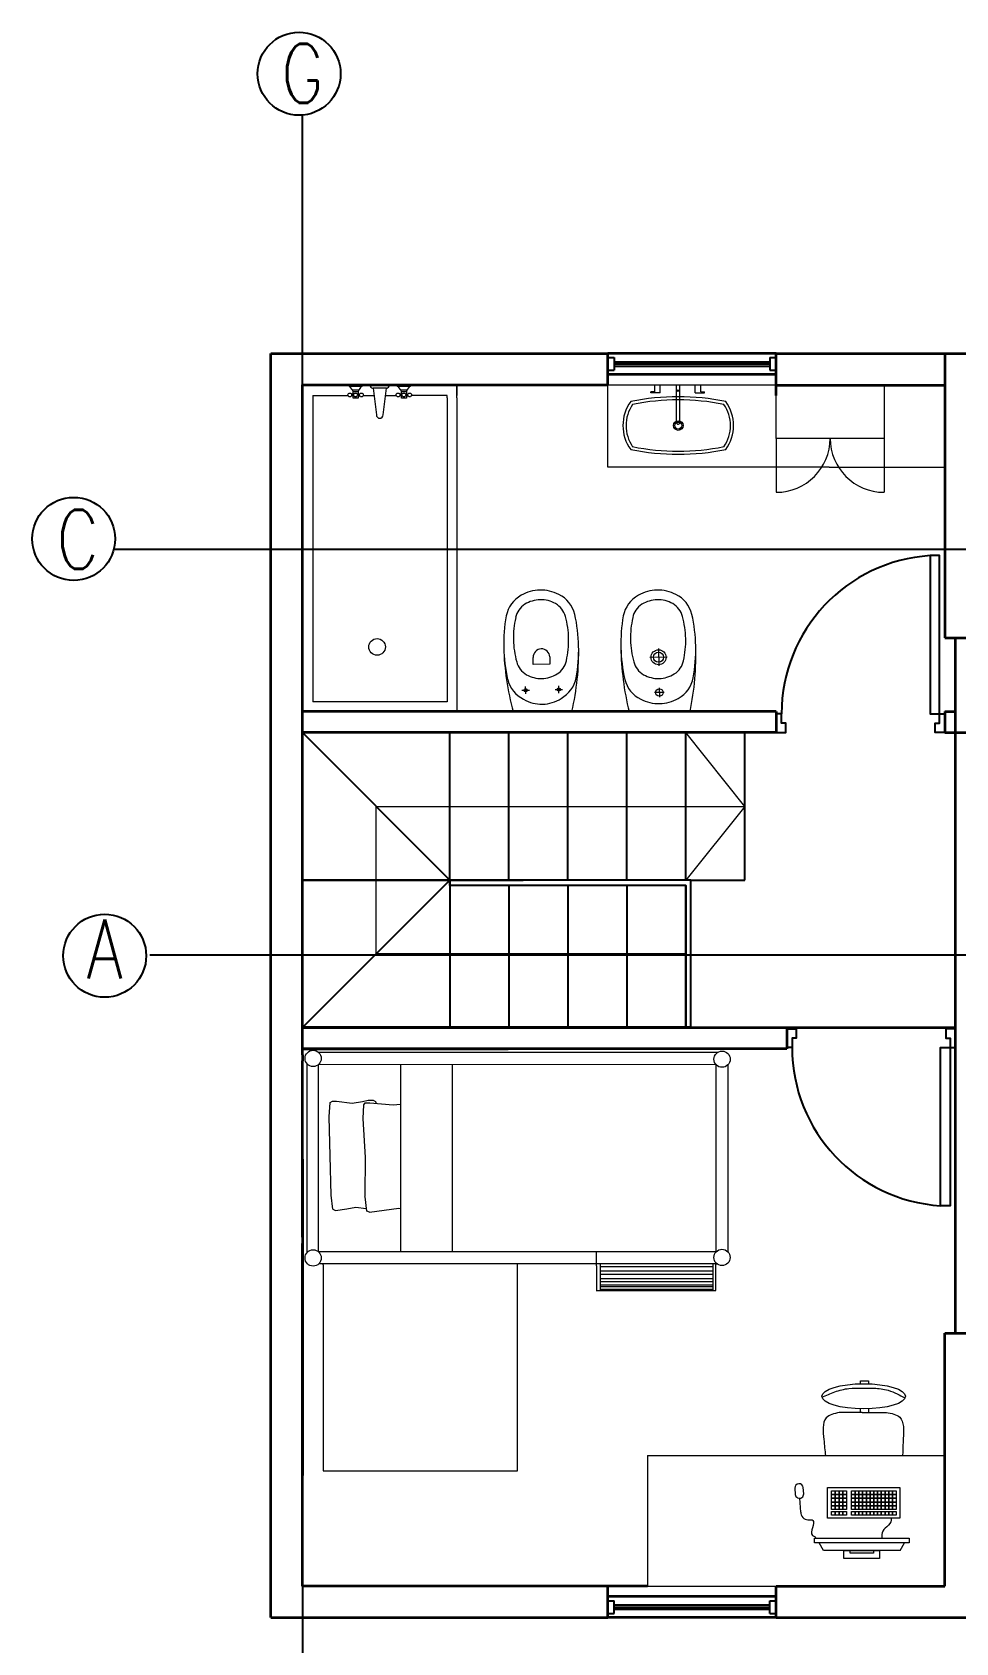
# Model space of a CAD drawing. Header units: inches. Extents: x 50.5 to 85.9, y 49.8 to 74.1.
# Drawn here: x 69.27 to 73.66, y 66.45 to 74.1 of the extents above; entities that cross this region are included whole.
import ezdxf

# ---------------------------------------------------------------- set-up
doc = ezdxf.new("R2010")
doc.units = ezdxf.units.IN
doc.header["$MEASUREMENT"] = 0
doc.linetypes.add('HIDDEN', pattern=[0.375, 0.25, -0.125])
for name, color, linetype, lineweight in [('A-DOOR-FULL', 4, 'Continuous', 25), ('A-FLOR-LEVL', 7, 'Continuous', 35), ('A-FLOR-OVHD', 3, 'HIDDEN', 18), ('A-FLOR-STRS', 4, 'Continuous', 25), ('A-FURNITURE', 7, 'Continuous', 20), ('A-GLAZ-FULL', 4, 'Continuous', 25), ('A-WALL-FULL-EXTR', 7, 'Continuous', 35), ('A-WALL-FULL-INTR', 7, 'Continuous', 35), ('SEZIONI_medie_small_section', 2, 'Continuous', 25)]:
    doc.layers.add(name, color=color, linetype=linetype, lineweight=lineweight)
doc.styles.add('E-ROMANS', font='romans.shx', dxfattribs={"width": 0.8})

msp = doc.modelspace()

# ---------------------------------------------------------------- linework, layer by layer
at = {"color": 7, "linetype": 'Continuous'}
for p, q in [((73.6605, 69.9243), (73.6555, 69.9243)), ((73.7555, 67.9243), (73.6555, 67.9243))]:
    msp.add_line(p, q, dxfattribs=at)
at = {"layer": 'A-DOOR-FULL', "linetype": 'Continuous'}
for points in [[(73.5355, 71.6143), (73.5355, 70.8643), (73.5805, 70.8643), (73.5805, 71.6143), (73.5355, 71.6143)], [(72.8305, 70.8643), (72.8055, 70.8643), (72.8055, 70.7743), (72.8505, 70.7743), (72.8505, 70.8193), (72.8305, 70.8193), (72.8305, 70.8643)], [(73.5805, 70.8643), (73.6055, 70.8643), (73.6055, 70.7743), (73.5605, 70.7743), (73.5605, 70.8193), (73.5805, 70.8193), (73.5805, 70.8643)], [(72.8805, 69.2793), (72.8555, 69.2793), (72.8555, 69.3693), (72.9005, 69.3693), (72.9005, 69.3243), (72.8805, 69.3243), (72.8805, 69.2793)], [(73.6305, 69.2793), (73.6555, 69.2793), (73.6555, 69.3693), (73.6105, 69.3693), (73.6105, 69.3243), (73.6305, 69.3243), (73.6305, 69.2793)], [(73.5855, 68.5293), (73.5855, 69.2793), (73.6305, 69.2793), (73.6305, 68.5293), (73.5855, 68.5293)]]:
    msp.add_lwpolyline(points, dxfattribs=at)
for centre, start, end in [((73.583, 70.8633), 93.61808, 179.92486), ((73.633, 69.2803), 180.07514, 266.38192)]:
    msp.add_arc(centre, 0.7525, start, end, dxfattribs=at)
at = {"layer": 'A-FLOR-LEVL', "linetype": 'Continuous'}
for p, q in [((72.8055, 72.5743), (72.0055, 72.5743)), ((72.8055, 72.4743), (72.0055, 72.4743)), ((72.8055, 70.8743), (72.8055, 70.7743)), ((73.6055, 70.8743), (73.6555, 70.8743)), ((73.6055, 70.8743), (73.6055, 70.7743)), ((73.6055, 70.7743), (73.6555, 70.7743)), ((73.6555, 70.7743), (73.7555, 70.7743)), ((73.6555, 69.9243), (73.6555, 67.9243)), ((72.8055, 66.6743), (72.0055, 66.6743)), ((72.8055, 66.5743), (72.0055, 66.5743))]:
    msp.add_line(p, q, dxfattribs=at)
at = {"layer": 'A-FLOR-LEVL', "color": 0, "linetype": 'Continuous'}
for p, q in [((70.5555, 69.2743), (71.532, 69.2743)), ((70.5555, 69.246), (70.5555, 69.2169)), ((70.5555, 68.4099), (70.5555, 68.4099)), ((70.5555, 68.3793), (70.5555, 68.3503))]:
    msp.add_line(p, q, dxfattribs=at)
at = {"layer": 'A-FLOR-LEVL', "linetype": 'Continuous'}
msp.add_lwpolyline([(73.6555, 70.7743), (73.6555, 69.9243)], dxfattribs=at)
at = {"layer": 'A-FLOR-OVHD', "linetype": 'Continuous'}
for p, q in [((72.1555, 72.4743), (72.6555, 72.4743)), ((72.6555, 70.4243), (72.3755, 70.7743)), ((70.9055, 69.7243), (70.9055, 70.4243)), ((70.9055, 70.4243), (72.6555, 70.4243)), ((72.6555, 70.4243), (72.3755, 70.0743))]:
    msp.add_line(p, q, dxfattribs=at)
at = {"layer": 'A-FLOR-STRS', "linetype": 'Continuous'}
for p, q in [((71.2555, 70.0743), (70.5555, 70.7743)), ((71.2555, 70.0743), (71.2555, 70.7743)), ((71.5355, 70.0743), (71.5355, 70.7743)), ((71.8155, 70.0743), (71.8155, 70.7743)), ((72.0955, 70.0743), (72.0955, 70.7743)), ((72.3755, 70.0743), (72.3755, 70.7743)), ((72.6555, 70.0743), (72.6555, 70.7743)), ((71.2555, 70.0743), (70.5555, 70.0743)), ((70.5555, 70.0743), (71.604, 70.0743)), ((71.2555, 70.0743), (70.5555, 69.3743)), ((71.2555, 70.0743), (71.2555, 69.3743)), ((71.2555, 70.0493), (71.2555, 70.0743)), ((71.5355, 70.0493), (71.5355, 69.3743)), ((71.8155, 70.0493), (71.8155, 69.3743)), ((72.0955, 70.0493), (72.0955, 69.3743)), ((72.3755, 70.0493), (72.3755, 69.3743)), ((72.4005, 70.0743), (72.6555, 70.0743))]:
    msp.add_line(p, q, dxfattribs=at)
at = {"layer": 'A-FLOR-STRS', "color": 7, "linetype": 'Continuous'}
msp.add_lwpolyline([(72.4005, 69.3743), (72.4005, 70.0743), (71.2555, 70.0743)], dxfattribs=at)
at = {"layer": 'A-FLOR-STRS', "linetype": 'Continuous'}
msp.add_lwpolyline([(72.3755, 69.3743), (72.3755, 70.0493), (71.2555, 70.0493)], dxfattribs=at)
at = {"layer": 'A-FURNITURE', "linetype": 'Continuous'}
for p, q in [((70.8511, 72.4243), (70.7642, 72.4243)), ((70.8356, 72.4164), (70.7797, 72.4164)), ((70.7924, 72.4006), (70.8226, 72.4006)), ((70.9697, 72.4243), (70.8748, 72.4243)), ((70.9539, 72.4085), (70.8907, 72.4085)), ((70.8907, 72.4085), (70.9065, 72.282)), ((70.9381, 72.282), (70.9539, 72.4085)), ((71.0804, 72.4243), (70.9934, 72.4243)), ((71.0649, 72.4164), (71.009, 72.4164)), ((71.0217, 72.4006), (71.0519, 72.4006)), ((72.0055, 72.0336), (72.0055, 72.4243)), ((72.0055, 72.4243), (72.8055, 72.4243)), ((72.2103, 72.3867), (72.2102, 72.3926)), ((72.2283, 72.3926), (72.2102, 72.3926)), ((72.2546, 72.3867), (72.2103, 72.3867)), ((72.2283, 72.4157), (72.2283, 72.4243)), ((72.2283, 72.3926), (72.2283, 72.4157)), ((72.2546, 72.4157), (72.2546, 72.4243)), ((72.2546, 72.3867), (72.2546, 72.4157)), ((72.3319, 72.4157), (72.3319, 72.4243)), ((72.3319, 72.3309), (72.3319, 72.4157)), ((72.3482, 72.4157), (72.3482, 72.4243)), ((72.3482, 72.3299), (72.3482, 72.4157)), ((72.4209, 72.4157), (72.4209, 72.4243)), ((72.4209, 72.3867), (72.4209, 72.4157)), ((72.4209, 72.3867), (72.4653, 72.3867)), ((72.4472, 72.4157), (72.4472, 72.4243)), ((72.4472, 72.3926), (72.4472, 72.4157)), ((72.4472, 72.3926), (72.4654, 72.3926)), ((72.4653, 72.3867), (72.4654, 72.3926)), ((70.7958, 72.3808), (70.7879, 72.3808)), ((70.7958, 72.3729), (70.7879, 72.3729)), ((70.8195, 72.3808), (70.8274, 72.3808)), ((70.8195, 72.3729), (70.8274, 72.3729)), ((71.0251, 72.3808), (71.0172, 72.3808)), ((71.0251, 72.3729), (71.0172, 72.3729)), ((71.0488, 72.3808), (71.0567, 72.3808)), ((71.0488, 72.3729), (71.0567, 72.3729)), ((72.3319, 72.246), (72.3319, 72.3309)), ((72.3482, 72.245), (72.3482, 72.3309)), ((72.8055, 72.171), (72.8055, 71.9152)), ((73.3173, 72.171), (73.3173, 71.9152)), ((73.0574, 72.0336), (72.0055, 72.0336)), ((73.0574, 72.0336), (73.6055, 72.0336)), ((72.2455, 71.1733), (72.2474, 71.091)), ((71.6518, 71.0979), (71.651, 71.1317)), ((71.7305, 71.0997), (71.6518, 71.0979)), ((71.7297, 71.1335), (71.7305, 71.0997)), ((72.2876, 71.1331), (72.2053, 71.1312)), ((71.5974, 70.9752), (71.633, 70.976)), ((71.6156, 70.9578), (71.6148, 70.9934)), ((71.7549, 70.9788), (71.7905, 70.9796)), ((71.7731, 70.9614), (71.7723, 70.997)), ((72.2726, 70.9652), (72.2279, 70.9642)), ((72.2498, 70.9871), (72.2508, 70.9424)), ((72.3755, 69.7243), (70.9055, 69.7243)), ((70.6537, 67.2716), (71.5768, 67.2716)), ((72.9358, 67.1619), (72.9338, 67.1912)), ((73.0485, 67.0459), (73.0485, 67.1924)), ((73.0485, 67.1924), (73.3928, 67.1924)), ((73.3928, 67.1924), (73.3928, 67.0459)), ((72.8936, 67.1884), (72.8956, 67.1592)), ((72.9216, 67.0747), (72.9171, 67.1404)), ((73.0678, 67.1583), (73.0678, 67.1761)), ((73.0678, 67.1761), (73.0856, 67.1761)), ((73.0856, 67.1583), (73.0678, 67.1583)), ((73.0678, 67.1583), (73.0856, 67.1583)), ((73.0678, 67.1405), (73.0678, 67.1583)), ((73.0678, 67.1405), (73.0856, 67.1405)), ((73.0678, 67.1228), (73.0678, 67.1405)), ((73.0856, 67.1405), (73.0678, 67.1405)), ((73.0856, 67.1228), (73.0678, 67.1228)), ((73.0678, 67.1228), (73.0856, 67.1228)), ((73.0678, 67.105), (73.0678, 67.1228)), ((73.0856, 67.1583), (73.0856, 67.1761)), ((73.0856, 67.1761), (73.1034, 67.1761)), ((73.0856, 67.1761), (73.0856, 67.1583)), ((73.0856, 67.1583), (73.0856, 67.1405)), ((73.1034, 67.1583), (73.0856, 67.1583)), ((73.0856, 67.1583), (73.1034, 67.1583)), ((73.0856, 67.1405), (73.0856, 67.1583)), ((73.0856, 67.1405), (73.0856, 67.1228)), ((73.1034, 67.1405), (73.0856, 67.1405)), ((73.0856, 67.1405), (73.1034, 67.1405)), ((73.0856, 67.1228), (73.0856, 67.1405)), ((73.0856, 67.1228), (73.0856, 67.105)), ((73.0856, 67.1228), (73.1034, 67.1228)), ((73.0856, 67.105), (73.0856, 67.1228)), ((73.1034, 67.1228), (73.0856, 67.1228)), ((73.1034, 67.1761), (73.1034, 67.1583)), ((73.1034, 67.1583), (73.1034, 67.1761)), ((73.1034, 67.1761), (73.1211, 67.1761)), ((73.1211, 67.1583), (73.1034, 67.1583)), ((73.1034, 67.1583), (73.1211, 67.1583)), ((73.1034, 67.1405), (73.1034, 67.1583)), ((73.1034, 67.1583), (73.1034, 67.1405)), ((73.1034, 67.1405), (73.1211, 67.1405)), ((73.1034, 67.1228), (73.1034, 67.1405)), ((73.1211, 67.1405), (73.1034, 67.1405)), ((73.1034, 67.1405), (73.1034, 67.1228)), ((73.1211, 67.1228), (73.1034, 67.1228)), ((73.1034, 67.1228), (73.1211, 67.1228)), ((73.1034, 67.105), (73.1034, 67.1228)), ((73.1034, 67.1228), (73.1034, 67.105)), ((73.1211, 67.1761), (73.1211, 67.1583)), ((73.1211, 67.1583), (73.1211, 67.1761)), ((73.1211, 67.1761), (73.1389, 67.1761)), ((73.1389, 67.1583), (73.1211, 67.1583)), ((73.1211, 67.1583), (73.1389, 67.1583)), ((73.1211, 67.1405), (73.1211, 67.1583)), ((73.1211, 67.1583), (73.1211, 67.1405)), ((73.1211, 67.1405), (73.1389, 67.1405)), ((73.1211, 67.1228), (73.1211, 67.1405)), ((73.1211, 67.1405), (73.1211, 67.1228)), ((73.1389, 67.1405), (73.1211, 67.1405)), ((73.1389, 67.1228), (73.1211, 67.1228)), ((73.1211, 67.1228), (73.1389, 67.1228)), ((73.1211, 67.105), (73.1211, 67.1228)), ((73.1211, 67.1228), (73.1211, 67.105)), ((73.1389, 67.1761), (73.1389, 67.1583)), ((73.1389, 67.1583), (73.1389, 67.1405)), ((73.1389, 67.1405), (73.1389, 67.1228)), ((73.1389, 67.1228), (73.1389, 67.105)), ((73.1621, 67.1583), (73.1621, 67.1761)), ((73.1621, 67.1761), (73.1799, 67.1761)), ((73.1799, 67.1583), (73.1621, 67.1583)), ((73.1621, 67.1583), (73.1799, 67.1583)), ((73.1621, 67.1405), (73.1621, 67.1583)), ((73.1621, 67.1405), (73.1799, 67.1405)), ((73.1621, 67.1228), (73.1621, 67.1405)), ((73.1799, 67.1405), (73.1621, 67.1405)), ((73.1799, 67.1228), (73.1621, 67.1228)), ((73.1621, 67.1228), (73.1799, 67.1228)), ((73.1621, 67.105), (73.1621, 67.1228)), ((73.1799, 67.1583), (73.1799, 67.1761)), ((73.1799, 67.1761), (73.1977, 67.1761)), ((73.1799, 67.1761), (73.1799, 67.1583)), ((73.1799, 67.1583), (73.1799, 67.1405)), ((73.1977, 67.1583), (73.1799, 67.1583)), ((73.1799, 67.1583), (73.1977, 67.1583)), ((73.1799, 67.1405), (73.1799, 67.1583)), ((73.1799, 67.1405), (73.1799, 67.1228)), ((73.1977, 67.1405), (73.1799, 67.1405)), ((73.1799, 67.1405), (73.1977, 67.1405)), ((73.1799, 67.1228), (73.1799, 67.1405)), ((73.1799, 67.1228), (73.1799, 67.105)), ((73.1799, 67.1228), (73.1977, 67.1228)), ((73.1799, 67.105), (73.1799, 67.1228)), ((73.1977, 67.1228), (73.1799, 67.1228)), ((73.1977, 67.1761), (73.1977, 67.1583)), ((73.1977, 67.1583), (73.1977, 67.1761)), ((73.1977, 67.1761), (73.2154, 67.1761)), ((73.2154, 67.1583), (73.1977, 67.1583)), ((73.1977, 67.1583), (73.2154, 67.1583)), ((73.1977, 67.1405), (73.1977, 67.1583)), ((73.1977, 67.1583), (73.1977, 67.1405)), ((73.1977, 67.1405), (73.2154, 67.1405)), ((73.1977, 67.1228), (73.1977, 67.1405)), ((73.2154, 67.1405), (73.1977, 67.1405)), ((73.1977, 67.1405), (73.1977, 67.1228)), ((73.2154, 67.1228), (73.1977, 67.1228)), ((73.1977, 67.1228), (73.2154, 67.1228)), ((73.1977, 67.105), (73.1977, 67.1228)), ((73.1977, 67.1228), (73.1977, 67.105)), ((73.2154, 67.1761), (73.2154, 67.1583)), ((73.2154, 67.1583), (73.2154, 67.1761)), ((73.2154, 67.1761), (73.2332, 67.1761)), ((73.2332, 67.1583), (73.2154, 67.1583)), ((73.2154, 67.1583), (73.2332, 67.1583)), ((73.2154, 67.1405), (73.2154, 67.1583)), ((73.2154, 67.1583), (73.2154, 67.1405)), ((73.2154, 67.1405), (73.2332, 67.1405)), ((73.2154, 67.1228), (73.2154, 67.1405)), ((73.2154, 67.1405), (73.2154, 67.1228)), ((73.2332, 67.1405), (73.2154, 67.1405)), ((73.2332, 67.1228), (73.2154, 67.1228)), ((73.2154, 67.1228), (73.2332, 67.1228)), ((73.2154, 67.105), (73.2154, 67.1228)), ((73.2154, 67.1228), (73.2154, 67.105)), ((73.2332, 67.1761), (73.2332, 67.1583)), ((73.2332, 67.1583), (73.2332, 67.1761)), ((73.2332, 67.1761), (73.251, 67.1761)), ((73.251, 67.1583), (73.2332, 67.1583)), ((73.2332, 67.1583), (73.251, 67.1583)), ((73.2332, 67.1405), (73.2332, 67.1583)), ((73.2332, 67.1583), (73.2332, 67.1405)), ((73.2332, 67.1405), (73.251, 67.1405)), ((73.2332, 67.1228), (73.2332, 67.1405)), ((73.2332, 67.1405), (73.2332, 67.1228)), ((73.251, 67.1405), (73.2332, 67.1405)), ((73.251, 67.1228), (73.2332, 67.1228)), ((73.2332, 67.1228), (73.251, 67.1228)), ((73.2332, 67.105), (73.2332, 67.1228)), ((73.2332, 67.1228), (73.2332, 67.105)), ((73.251, 67.1583), (73.251, 67.1761)), ((73.251, 67.1761), (73.2687, 67.1761)), ((73.251, 67.1761), (73.251, 67.1583)), ((73.2687, 67.1583), (73.251, 67.1583)), ((73.251, 67.1583), (73.251, 67.1405)), ((73.251, 67.1583), (73.2687, 67.1583)), ((73.251, 67.1405), (73.251, 67.1583)), ((73.251, 67.1405), (73.251, 67.1228)), ((73.251, 67.1405), (73.2687, 67.1405)), ((73.251, 67.1228), (73.251, 67.1405)), ((73.2687, 67.1405), (73.251, 67.1405)), ((73.2687, 67.1228), (73.251, 67.1228)), ((73.251, 67.1228), (73.251, 67.105)), ((73.251, 67.1228), (73.2687, 67.1228)), ((73.251, 67.105), (73.251, 67.1228)), ((73.2687, 67.1761), (73.2687, 67.1583)), ((73.2687, 67.1583), (73.2687, 67.1761)), ((73.2687, 67.1761), (73.2865, 67.1761)), ((73.2865, 67.1583), (73.2687, 67.1583)), ((73.2687, 67.1583), (73.2865, 67.1583)), ((73.2687, 67.1405), (73.2687, 67.1583)), ((73.2687, 67.1583), (73.2687, 67.1405)), ((73.2687, 67.1405), (73.2865, 67.1405)), ((73.2687, 67.1228), (73.2687, 67.1405)), ((73.2687, 67.1405), (73.2687, 67.1228)), ((73.2865, 67.1405), (73.2687, 67.1405)), ((73.2865, 67.1228), (73.2687, 67.1228)), ((73.2687, 67.1228), (73.2865, 67.1228)), ((73.2687, 67.105), (73.2687, 67.1228)), ((73.2687, 67.1228), (73.2687, 67.105)), ((73.2865, 67.1583), (73.2865, 67.1761)), ((73.2865, 67.1761), (73.3043, 67.1761)), ((73.2865, 67.1761), (73.2865, 67.1583)), ((73.2865, 67.1583), (73.2865, 67.1405)), ((73.3043, 67.1583), (73.2865, 67.1583)), ((73.2865, 67.1583), (73.3043, 67.1583)), ((73.2865, 67.1405), (73.2865, 67.1583)), ((73.2865, 67.1405), (73.2865, 67.1228)), ((73.3043, 67.1405), (73.2865, 67.1405)), ((73.2865, 67.1405), (73.3043, 67.1405)), ((73.2865, 67.1228), (73.2865, 67.1405)), ((73.2865, 67.1228), (73.2865, 67.105)), ((73.2865, 67.1228), (73.3043, 67.1228)), ((73.2865, 67.105), (73.2865, 67.1228)), ((73.3043, 67.1228), (73.2865, 67.1228)), ((73.3043, 67.1761), (73.3043, 67.1583)), ((73.3043, 67.1583), (73.3043, 67.1761)), ((73.3043, 67.1761), (73.322, 67.1761)), ((73.322, 67.1583), (73.3043, 67.1583)), ((73.3043, 67.1583), (73.322, 67.1583)), ((73.3043, 67.1405), (73.3043, 67.1583)), ((73.3043, 67.1583), (73.3043, 67.1405)), ((73.3043, 67.1405), (73.322, 67.1405)), ((73.3043, 67.1228), (73.3043, 67.1405)), ((73.322, 67.1405), (73.3043, 67.1405)), ((73.3043, 67.1405), (73.3043, 67.1228)), ((73.322, 67.1228), (73.3043, 67.1228)), ((73.3043, 67.1228), (73.322, 67.1228)), ((73.3043, 67.105), (73.3043, 67.1228)), ((73.3043, 67.1228), (73.3043, 67.105)), ((73.322, 67.1761), (73.322, 67.1583)), ((73.322, 67.1583), (73.322, 67.1761)), ((73.322, 67.1761), (73.3398, 67.1761)), ((73.3398, 67.1583), (73.322, 67.1583)), ((73.322, 67.1583), (73.3398, 67.1583)), ((73.322, 67.1405), (73.322, 67.1583)), ((73.322, 67.1583), (73.322, 67.1405)), ((73.322, 67.1405), (73.3398, 67.1405)), ((73.322, 67.1228), (73.322, 67.1405)), ((73.322, 67.1405), (73.322, 67.1228)), ((73.3398, 67.1405), (73.322, 67.1405)), ((73.3398, 67.1228), (73.322, 67.1228)), ((73.322, 67.1228), (73.3398, 67.1228)), ((73.322, 67.105), (73.322, 67.1228)), ((73.322, 67.1228), (73.322, 67.105)), ((73.3398, 67.1761), (73.3398, 67.1583)), ((73.3398, 67.1583), (73.3398, 67.1761)), ((73.3398, 67.1761), (73.3576, 67.1761)), ((73.3576, 67.1583), (73.3398, 67.1583)), ((73.3398, 67.1583), (73.3576, 67.1583)), ((73.3398, 67.1405), (73.3398, 67.1583)), ((73.3398, 67.1583), (73.3398, 67.1405)), ((73.3398, 67.1405), (73.3576, 67.1405)), ((73.3398, 67.1228), (73.3398, 67.1405)), ((73.3398, 67.1405), (73.3398, 67.1228)), ((73.3576, 67.1405), (73.3398, 67.1405)), ((73.3576, 67.1228), (73.3398, 67.1228)), ((73.3398, 67.1228), (73.3576, 67.1228)), ((73.3398, 67.105), (73.3398, 67.1228)), ((73.3398, 67.1228), (73.3398, 67.105)), ((73.3576, 67.1583), (73.3576, 67.1761)), ((73.3576, 67.1761), (73.3753, 67.1761)), ((73.3576, 67.1761), (73.3576, 67.1583)), ((73.3753, 67.1583), (73.3576, 67.1583)), ((73.3576, 67.1583), (73.3576, 67.1405)), ((73.3576, 67.1583), (73.3753, 67.1583)), ((73.3576, 67.1405), (73.3576, 67.1583)), ((73.3576, 67.1405), (73.3576, 67.1228)), ((73.3576, 67.1405), (73.3753, 67.1405)), ((73.3576, 67.1228), (73.3576, 67.1405)), ((73.3753, 67.1405), (73.3576, 67.1405)), ((73.3753, 67.1228), (73.3576, 67.1228)), ((73.3576, 67.1228), (73.3576, 67.105)), ((73.3576, 67.1228), (73.3753, 67.1228)), ((73.3576, 67.105), (73.3576, 67.1228)), ((73.3753, 67.1761), (73.3753, 67.1583)), ((73.3753, 67.1583), (73.3753, 67.1405)), ((73.3753, 67.1405), (73.3753, 67.1228)), ((73.3753, 67.1228), (73.3753, 67.105)), ((73.3928, 67.0459), (73.0485, 67.0459)), ((73.0856, 67.105), (73.0678, 67.105)), ((73.0678, 67.105), (73.0856, 67.105)), ((73.0678, 67.0872), (73.0678, 67.105)), ((73.0856, 67.0872), (73.0678, 67.0872)), ((73.0678, 67.0782), (73.0856, 67.0782)), ((73.0678, 67.0604), (73.0678, 67.0782)), ((73.0856, 67.0604), (73.0678, 67.0604)), ((73.1034, 67.105), (73.0856, 67.105)), ((73.0856, 67.105), (73.1034, 67.105)), ((73.0856, 67.0872), (73.0856, 67.105)), ((73.0856, 67.105), (73.0856, 67.0872)), ((73.1034, 67.0872), (73.0856, 67.0872)), ((73.0856, 67.0782), (73.0856, 67.0604)), ((73.0856, 67.0782), (73.1034, 67.0782)), ((73.0856, 67.0604), (73.0856, 67.0782)), ((73.1034, 67.0604), (73.0856, 67.0604)), ((73.1211, 67.105), (73.1034, 67.105)), ((73.1034, 67.105), (73.1211, 67.105)), ((73.1034, 67.0872), (73.1034, 67.105)), ((73.1034, 67.105), (73.1034, 67.0872)), ((73.1211, 67.0872), (73.1034, 67.0872)), ((73.1034, 67.0782), (73.1211, 67.0782)), ((73.1034, 67.0604), (73.1034, 67.0782)), ((73.1034, 67.0782), (73.1034, 67.0604)), ((73.1211, 67.0604), (73.1034, 67.0604)), ((73.1389, 67.105), (73.1211, 67.105)), ((73.1211, 67.105), (73.1389, 67.105)), ((73.1211, 67.0872), (73.1211, 67.105)), ((73.1211, 67.105), (73.1211, 67.0872)), ((73.1389, 67.0872), (73.1211, 67.0872)), ((73.1211, 67.0782), (73.1389, 67.0782)), ((73.1211, 67.0604), (73.1211, 67.0782)), ((73.1211, 67.0782), (73.1211, 67.0604)), ((73.1389, 67.0604), (73.1211, 67.0604)), ((73.1389, 67.105), (73.1389, 67.0872)), ((73.1389, 67.0782), (73.1389, 67.0604)), ((73.1799, 67.105), (73.1621, 67.105)), ((73.1621, 67.105), (73.1799, 67.105)), ((73.1621, 67.0872), (73.1621, 67.105)), ((73.1799, 67.0872), (73.1621, 67.0872)), ((73.1621, 67.0782), (73.1799, 67.0782)), ((73.1621, 67.0604), (73.1621, 67.0782)), ((73.1799, 67.0604), (73.1621, 67.0604)), ((73.1977, 67.105), (73.1799, 67.105)), ((73.1799, 67.105), (73.1977, 67.105)), ((73.1799, 67.0872), (73.1799, 67.105)), ((73.1799, 67.105), (73.1799, 67.0872)), ((73.1977, 67.0872), (73.1799, 67.0872)), ((73.1799, 67.0782), (73.1799, 67.0604)), ((73.1799, 67.0782), (73.1977, 67.0782)), ((73.1799, 67.0604), (73.1799, 67.0782)), ((73.1977, 67.0604), (73.1799, 67.0604)), ((73.2154, 67.105), (73.1977, 67.105)), ((73.1977, 67.105), (73.2154, 67.105)), ((73.1977, 67.0872), (73.1977, 67.105)), ((73.1977, 67.105), (73.1977, 67.0872)), ((73.2154, 67.0872), (73.1977, 67.0872)), ((73.1977, 67.0782), (73.2154, 67.0782)), ((73.1977, 67.0604), (73.1977, 67.0782)), ((73.1977, 67.0782), (73.1977, 67.0604)), ((73.2154, 67.0604), (73.1977, 67.0604)), ((73.2332, 67.105), (73.2154, 67.105)), ((73.2154, 67.105), (73.2332, 67.105)), ((73.2154, 67.0872), (73.2154, 67.105)), ((73.2154, 67.105), (73.2154, 67.0872)), ((73.2332, 67.0872), (73.2154, 67.0872)), ((73.2154, 67.0782), (73.2332, 67.0782)), ((73.2154, 67.0604), (73.2154, 67.0782)), ((73.2154, 67.0782), (73.2154, 67.0604)), ((73.2332, 67.0604), (73.2154, 67.0604)), ((73.251, 67.105), (73.2332, 67.105)), ((73.2332, 67.105), (73.251, 67.105)), ((73.2332, 67.0872), (73.2332, 67.105)), ((73.2332, 67.105), (73.2332, 67.0872)), ((73.251, 67.0872), (73.2332, 67.0872)), ((73.2332, 67.0782), (73.251, 67.0782)), ((73.2332, 67.0604), (73.2332, 67.0782)), ((73.2332, 67.0782), (73.2332, 67.0604)), ((73.251, 67.0604), (73.2332, 67.0604)), ((73.2687, 67.105), (73.251, 67.105)), ((73.251, 67.105), (73.2687, 67.105)), ((73.251, 67.0872), (73.251, 67.105)), ((73.251, 67.105), (73.251, 67.0872)), ((73.2687, 67.0872), (73.251, 67.0872)), ((73.251, 67.0782), (73.251, 67.0604)), ((73.251, 67.0782), (73.2687, 67.0782)), ((73.251, 67.0604), (73.251, 67.0782)), ((73.2687, 67.0604), (73.251, 67.0604)), ((73.2865, 67.105), (73.2687, 67.105)), ((73.2687, 67.105), (73.2865, 67.105)), ((73.2687, 67.0872), (73.2687, 67.105)), ((73.2687, 67.105), (73.2687, 67.0872)), ((73.2865, 67.0872), (73.2687, 67.0872)), ((73.2687, 67.0782), (73.2865, 67.0782)), ((73.2687, 67.0604), (73.2687, 67.0782)), ((73.2687, 67.0782), (73.2687, 67.0604)), ((73.2865, 67.0604), (73.2687, 67.0604)), ((73.3043, 67.105), (73.2865, 67.105)), ((73.2865, 67.105), (73.3043, 67.105)), ((73.2865, 67.0872), (73.2865, 67.105)), ((73.2865, 67.105), (73.2865, 67.0872)), ((73.3043, 67.0872), (73.2865, 67.0872)), ((73.2865, 67.0782), (73.2865, 67.0604)), ((73.2865, 67.0782), (73.3043, 67.0782)), ((73.2865, 67.0604), (73.2865, 67.0782)), ((73.3043, 67.0604), (73.2865, 67.0604)), ((73.322, 67.105), (73.3043, 67.105)), ((73.3043, 67.105), (73.322, 67.105)), ((73.3043, 67.0872), (73.3043, 67.105)), ((73.3043, 67.105), (73.3043, 67.0872)), ((73.322, 67.0872), (73.3043, 67.0872)), ((73.3043, 67.0782), (73.322, 67.0782)), ((73.3043, 67.0604), (73.3043, 67.0782)), ((73.3043, 67.0782), (73.3043, 67.0604)), ((73.322, 67.0604), (73.3043, 67.0604)), ((73.3398, 67.105), (73.322, 67.105)), ((73.322, 67.105), (73.3398, 67.105)), ((73.322, 67.0872), (73.322, 67.105)), ((73.322, 67.105), (73.322, 67.0872)), ((73.3398, 67.0872), (73.322, 67.0872)), ((73.322, 67.0782), (73.3398, 67.0782)), ((73.322, 67.0604), (73.322, 67.0782)), ((73.322, 67.0782), (73.322, 67.0604)), ((73.3398, 67.0604), (73.322, 67.0604)), ((73.3576, 67.105), (73.3398, 67.105)), ((73.3398, 67.105), (73.3576, 67.105)), ((73.3398, 67.0872), (73.3398, 67.105)), ((73.3398, 67.105), (73.3398, 67.0872)), ((73.3576, 67.0872), (73.3398, 67.0872)), ((73.3398, 67.0782), (73.3576, 67.0782)), ((73.3398, 67.0604), (73.3398, 67.0782)), ((73.3398, 67.0782), (73.3398, 67.0604)), ((73.3576, 67.0604), (73.3398, 67.0604)), ((73.3753, 67.105), (73.3576, 67.105)), ((73.3576, 67.105), (73.3753, 67.105)), ((73.3576, 67.0872), (73.3576, 67.105)), ((73.3576, 67.105), (73.3576, 67.0872)), ((73.3753, 67.0872), (73.3576, 67.0872)), ((73.3576, 67.0782), (73.3576, 67.0604)), ((73.3576, 67.0782), (73.3753, 67.0782)), ((73.3576, 67.0604), (73.3576, 67.0782)), ((73.3753, 67.0604), (73.3576, 67.0604)), ((73.3753, 67.105), (73.3753, 67.0872)), ((73.3753, 67.0782), (73.3753, 67.0604)), ((72.9871, 66.9514), (73.4363, 66.9514)), ((72.9871, 66.9286), (72.9871, 66.9514)), ((73.4363, 66.9286), (72.9871, 66.9286)), ((73.0301, 66.8929), (73.0085, 66.9286)), ((73.3933, 66.8929), (73.0301, 66.8929)), ((73.3933, 66.8929), (73.4148, 66.9286)), ((73.4363, 66.9514), (73.4363, 66.9286))]:
    msp.add_line(p, q, dxfattribs=at)
at = {"layer": 'A-FURNITURE', "color": 7, "linetype": 'Continuous'}
for p, q in [((71.289, 72.364), (71.289, 72.4243)), ((71.289, 72.4243), (71.289, 72.3743)), ((70.6055, 72.3743), (70.6055, 70.9806)), ((70.6055, 72.3743), (70.7268, 72.3743)), ((70.7268, 72.3743), (70.7715, 72.3743)), ((70.8438, 72.3743), (70.8949, 72.3743)), ((70.9496, 72.3743), (71.0008, 72.3743)), ((71.0775, 72.3743), (71.0731, 72.3743)), ((71.2429, 72.3743), (71.0775, 72.3743)), ((71.2429, 72.364), (71.2429, 72.3743)), ((70.6055, 70.9806), (70.6055, 70.9203)), ((72.1934, 67.3434), (73.6055, 67.3434)), ((72.1934, 67.3434), (72.1934, 66.7243)), ((73.4057, 67.3601), (73.405, 67.3434)), ((72.1934, 66.7243), (72.8055, 66.7243))]:
    msp.add_line(p, q, dxfattribs=at)
at = {"layer": 'A-FURNITURE', "color": 0, "linetype": 'Continuous'}
for p, q in [((71.2429, 72.364), (71.2429, 70.9203)), ((71.289, 72.364), (71.289, 70.9203)), ((71.2429, 70.9203), (70.6055, 70.9203)), ((71.2888, 70.8743), (70.6055, 70.8743)), ((71.289, 70.9203), (71.2888, 70.8743)), ((72.5282, 69.2567), (70.6321, 69.2567)), ((70.5773, 68.3072), (70.5773, 69.203)), ((70.6323, 68.3097), (70.6323, 69.199)), ((72.5191, 69.1984), (70.6323, 69.199)), ((71.0206, 69.1994), (71.0206, 68.3139)), ((71.2674, 68.3091), (71.2674, 69.1976)), ((72.5191, 69.1984), (72.5191, 68.3099)), ((72.5773, 68.3099), (72.5773, 69.1984)), ((70.8411, 69.0232), (70.8678, 69.0301)), ((70.8678, 69.0301), (70.8914, 69.0303)), ((70.8914, 69.0303), (70.9031, 69.0233)), ((70.9031, 69.0233), (70.9049, 69.0141)), ((70.8738, 68.4982), (71.0127, 68.5174)), ((71.0127, 68.5174), (71.0206, 68.5166)), ((72.5191, 68.3099), (70.6321, 68.3099)), ((71.9512, 68.2433), (71.9512, 68.3099)), ((72.5773, 68.3099), (72.5773, 68.3083)), ((72.5191, 68.254), (70.6334, 68.254)), ((70.6537, 68.2481), (70.6537, 68.254)), ((70.6537, 68.2481), (70.6537, 67.2716)), ((71.5768, 67.2716), (71.5768, 68.254)), ((71.9512, 68.2433), (71.9523, 68.1311)), ((71.9694, 68.2539), (71.9694, 68.1272)), ((71.9694, 68.24), (72.5037, 68.24)), ((72.5037, 68.2185), (71.9694, 68.2185)), ((71.9694, 68.2037), (72.5037, 68.2037)), ((72.5037, 68.2539), (72.5037, 68.1274)), ((72.5183, 68.1271), (72.5191, 68.254)), ((72.5191, 68.254), (72.523, 68.254)), ((71.9509, 68.1271), (72.5183, 68.1271)), ((71.9523, 68.1311), (71.9523, 68.1271)), ((72.5037, 68.1822), (71.9694, 68.1822)), ((71.9694, 68.1688), (72.5037, 68.1688)), ((72.5037, 68.1526), (71.9694, 68.1526)), ((71.9694, 68.1459), (72.5037, 68.1459)), ((72.5037, 68.1311), (71.9694, 68.1311)), ((73.2049, 67.6851), (73.2049, 67.6979)), ((73.2049, 67.6979), (73.2427, 67.6979)), ((73.2049, 67.6851), (73.2049, 67.6843)), ((73.2427, 67.6979), (73.2427, 67.6843)), ((73.2136, 67.5477), (73.1048, 67.5477)), ((73.2037, 67.5648), (73.2037, 67.5476)), ((73.2136, 67.5477), (73.3283, 67.5477)), ((73.243, 67.5654), (73.2431, 67.5476))]:
    msp.add_line(p, q, dxfattribs=at)
at = {"layer": 'A-FURNITURE', "linetype": 'Continuous'}
for points in [[(70.8195, 72.3927), (70.8195, 72.361), (70.7958, 72.361), (70.7958, 72.3927)], [(71.0488, 72.3927), (71.0488, 72.361), (71.0251, 72.361), (71.0251, 72.3927)], [(72.8055, 72.4233), (73.3173, 72.4233), (73.3173, 72.171), (72.8055, 72.171)], [(73.2964, 66.8929), (73.2964, 66.8555), (73.127, 66.8555), (73.127, 66.8929)], [(73.267, 66.8929), (73.267, 66.8797), (73.1564, 66.8797), (73.1564, 66.8929)]]:
    msp.add_lwpolyline(points, close=True, dxfattribs=at)
at = {"layer": 'A-FURNITURE', "color": 0, "linetype": 'Continuous'}
for points in [[(70.7001, 68.512), (70.6921, 68.5798), (70.6871, 68.7654), (70.6821, 68.9509), (70.6864, 69.019), (70.6986, 69.0255), (70.7172, 69.026), (70.7911, 69.0156), (70.8411, 69.0232)], [(70.8522, 68.5745), (70.8531, 68.578), (70.8544, 68.7575), (70.8432, 68.9429), (70.8477, 69.008), (70.8536, 69.0175), (70.8762, 69.0174), (70.9862, 69.0076)], [(70.9862, 69.0076), (71.0206, 69.0117)], [(70.8738, 68.4982), (70.8613, 68.504), (70.8532, 68.5718), (70.8522, 68.5745)], [(70.7001, 68.512), (70.7126, 68.5062), (70.7655, 68.515), (70.8087, 68.5223)], [(70.8087, 68.5223), (70.8578, 68.5163)]]:
    msp.add_lwpolyline(points, dxfattribs=at)
at = {"layer": 'A-FURNITURE', "linetype": 'Continuous'}
for centre, radius in [((72.3396, 72.3973), 0.00436), ((70.78, 72.3769), 0.00884), ((70.8076, 72.3769), 0.00884), ((70.8353, 72.3769), 0.00884), ((71.0093, 72.3769), 0.00884), ((71.0369, 72.3769), 0.00884), ((71.0646, 72.3769), 0.00884), ((72.3401, 72.2319), 0.0229), ((72.3401, 72.2319), 0.0165), ((70.9099, 71.1812), 0.0394), ((72.2464, 71.1321), 0.0356), ((72.2464, 71.1321), 0.0239), ((71.6152, 70.9756), 0.00762), ((71.7727, 70.9792), 0.00762), ((72.2503, 70.9647), 0.0178)]:
    msp.add_circle(centre, radius, dxfattribs=at)
at = {"layer": 'A-FURNITURE', "color": 0, "linetype": 'Continuous'}
for centre in [(70.6062, 69.2282), (72.5483, 69.2246), (70.6062, 68.2813), (72.5477, 68.2836)]:
    msp.add_circle(centre, 0.0386, dxfattribs=at)
at = {"layer": 'A-FURNITURE', "linetype": 'Continuous'}
for centre, radius, start, end in [((70.7523, 72.3808), 0.0451, 15.25512, 74.74488), ((70.863, 72.3808), 0.0451, 105.2551, 164.7449), ((70.8971, 72.4307), 0.0232, 196.1502, 253.8498), ((70.9475, 72.4307), 0.0232, 286.1502, 343.8498), ((70.9816, 72.3808), 0.0451, 15.25512, 74.74488), ((71.0923, 72.3808), 0.0451, 105.2551, 164.7449), ((72.2685, 72.2319), 0.1914, 143.48987, 216.51013), ((72.2685, 72.2319), 0.1764, 145.33769, 214.66231), ((72.3401, 71.238), 1.1305, 78.49957, 101.50043), ((72.3401, 71.238), 1.1155, 78.80192, 101.19808), ((72.4116, 72.2319), 0.1764, 325.33769, 34.66231), ((72.4116, 72.2319), 0.1914, 323.48987, 36.51013), ((70.9223, 72.282), 0.0158, 180, 0), ((72.3401, 72.246), 0.00816, 180, 7.23465), ((72.8055, 72.171), 0.2559, 270, 0), ((73.3173, 72.171), 0.2559, 180, 270), ((72.3401, 73.2259), 1.1305, 258.49957, 281.50043), ((72.3401, 73.2259), 1.1155, 258.80192, 281.19808), ((71.6629, 71.3015), 0.1423, 118.74284, 169.16173), ((71.6877, 71.2618), 0.1891, 91.40218, 119.53912), ((71.6875, 71.2618), 0.1433, 91.34174, 121.98927), ((71.6871, 71.2618), 0.1891, 63.09649, 91.23343), ((71.6872, 71.2618), 0.1433, 60.64634, 91.29387), ((71.7101, 71.3026), 0.1423, 13.47388, 63.89277), ((72.2189, 71.3015), 0.1423, 118.74284, 169.16173), ((72.2437, 71.2618), 0.1891, 91.40218, 119.53912), ((72.2435, 71.2618), 0.1433, 91.34174, 121.98927), ((72.2432, 71.2618), 0.1891, 63.09649, 91.23343), ((72.2433, 71.2618), 0.1433, 60.64634, 91.29387), ((72.2661, 71.3026), 0.1423, 13.47388, 63.89277), ((72.2736, 71.195), 0.7624, 169.9291, 192.70651), ((71.9791, 71.2251), 0.422, 166.96024, 181.36428), ((71.6627, 71.3015), 0.0966, 121.98643, 168.73773), ((71.7102, 71.3026), 0.0966, 13.89788, 60.64918), ((71.3976, 71.2117), 0.422, 1.27133, 15.67537), ((71.1049, 71.1681), 0.7624, 349.9291, 12.70651), ((72.8297, 71.195), 0.7624, 169.9291, 192.70651), ((72.5351, 71.2251), 0.422, 166.96024, 181.36428), ((72.2187, 71.3015), 0.0966, 121.98643, 168.73773), ((72.2662, 71.3026), 0.0966, 13.89788, 60.64918), ((71.9536, 71.2118), 0.422, 1.27133, 15.67537), ((71.6609, 71.1681), 0.7624, 349.9291, 12.70651), ((72.7442, 71.2055), 1.2331, 181.30127, 195.57918), ((71.9791, 71.2244), 0.422, 181.27133, 195.67537), ((71.6904, 71.1326), 0.0394, 1.31781, 181.31781), ((71.3976, 71.2111), 0.422, 346.96024, 1.36428), ((70.6343, 71.1569), 1.2331, 346.74946, 1.33434), ((73.4028, 71.1975), 1.3356, 180.86036, 194.00562), ((72.5351, 71.2244), 0.422, 181.27133, 195.67537), ((71.9536, 71.2111), 0.422, 346.96024, 1.36428), ((71.0882, 71.1443), 1.3356, 348.34313, 1.77525), ((71.6665, 71.1336), 0.0966, 193.89788, 240.64918), ((71.714, 71.1347), 0.0966, 301.98643, 348.73773), ((72.2226, 71.1336), 0.0966, 193.89788, 240.64918), ((72.2701, 71.1347), 0.0966, 301.98643, 348.73773), ((71.6685, 71.0605), 0.1423, 193.47388, 243.89277), ((71.6895, 71.1744), 0.1433, 240.64634, 271.31781), ((71.6892, 71.1744), 0.1433, 271.31781, 301.98927), ((71.7156, 71.0616), 0.1423, 298.74284, 349.16173), ((72.2245, 71.0605), 0.1423, 193.47388, 243.89277), ((72.2455, 71.1744), 0.1433, 240.64634, 271.31781), ((72.2453, 71.1744), 0.1433, 271.31781, 301.98927), ((72.2716, 71.0616), 0.1423, 298.74284, 349.16173), ((71.6954, 71.0686), 0.1588, 270.05374, 303.94151), ((72.2468, 71.1013), 0.1891, 271.40218, 299.53912), ((71.6879, 71.0667), 0.1571, 238.5091, 272.67346), ((72.2474, 71.1013), 0.1891, 243.09649, 271.23343), ((72.9137, 67.1898), 0.0201, 3.93734, 183.93734), ((72.9157, 67.1605), 0.0201, 183.93734, 3.93734), ((72.9564, 67.0737), 0.0348, 178.33514, 268.33514)]:
    msp.add_arc(centre, radius, start, end, dxfattribs=at)
at = {"layer": 'A-FURNITURE', "color": 0, "linetype": 'Continuous'}
msp.add_ellipse((73.2206, 67.6247), major_axis=(0.1986, 0), ratio=0.301365, dxfattribs=at)
msp.add_spline([(73.0228, 67.621), (73.0834, 67.6455), (73.1505, 67.6618), (73.2112, 67.6633), (73.269, 67.6633), (73.3364, 67.6531), (73.3796, 67.6366), (73.4152, 67.6175)], degree=3, dxfattribs=at)
for points, knots in [([(73.1048, 67.5477), (73.0804, 67.5422), (73.0189, 67.528), (73.031, 67.4255), (73.0365, 67.3673), (73.0387, 67.3429)], [0, 0, 0, 0, 148.71634, 375.973968, 545.954678, 545.954678, 545.954678, 545.954678]), ([(73.3283, 67.5477), (73.3529, 67.5435), (73.4151, 67.5326), (73.4088, 67.4354), (73.4065, 67.3803), (73.4057, 67.3601)], [0, 0, 0, 0, 148.71634, 375.973968, 515.135017, 515.135017, 515.135017, 515.135017])]:
    msp.add_open_spline(points, degree=3, knots=knots, dxfattribs=at)
at = {"layer": 'A-FURNITURE', "linetype": 'Continuous'}
msp.add_open_spline([(72.9554, 67.0389), (72.9653, 67.0392), (73.0038, 67.0405), (72.9549, 66.969), (72.9885, 66.96), (72.9925, 66.9536), (72.9937, 66.9514)], degree=3, knots=[0, 0, 0, 0, 0.0282659, 0.1100913, 0.1263817, 0.1340295, 0.1340295, 0.1340295, 0.1340295], dxfattribs=at)
msp.add_spline([(73.3517, 67.0459), (73.3496, 67.0287), (73.322, 66.9984), (73.3068, 66.9694), (73.3068, 66.9514)], degree=3, dxfattribs=at)
at = {"layer": 'A-GLAZ-FULL', "linetype": 'Continuous'}
for p, q in [((72.0055, 72.5543), (72.0355, 72.5543)), ((72.7755, 72.5543), (72.8055, 72.5543)), ((72.0055, 72.4943), (72.0355, 72.4943)), ((72.0355, 72.5343), (72.7755, 72.5343)), ((72.0355, 72.5243), (72.7755, 72.5243)), ((72.0355, 72.5143), (72.7755, 72.5143)), ((72.7755, 72.4943), (72.8055, 72.4943)), ((72.0055, 66.6543), (72.0355, 66.6543)), ((72.7755, 66.6543), (72.8055, 66.6543)), ((72.0055, 66.5943), (72.0355, 66.5943)), ((72.0355, 66.6343), (72.7755, 66.6343)), ((72.0355, 66.6243), (72.7755, 66.6243)), ((72.0355, 66.6143), (72.7755, 66.6143)), ((72.7755, 66.5943), (72.8055, 66.5943))]:
    msp.add_line(p, q, dxfattribs=at)
at = {"layer": 'A-GLAZ-FULL', "linetype": 'Continuous', "ltscale": 0.001}
for p, q in [((72.0355, 72.5543), (72.0355, 72.4943)), ((72.7755, 72.5543), (72.7755, 72.4943)), ((72.0355, 66.5943), (72.0355, 66.6543)), ((72.7755, 66.5943), (72.7755, 66.6543))]:
    msp.add_line(p, q, dxfattribs=at)
at = {"layer": 'A-WALL-FULL-EXTR', "linetype": 'Continuous'}
for p, q in [((70.4055, 72.5743), (72.0055, 72.5743)), ((70.4055, 66.5743), (70.4055, 72.5743)), ((72.0055, 72.4243), (72.0055, 72.5743)), ((72.8055, 72.5743), (73.6055, 72.5743)), ((73.6055, 72.5743), (73.7555, 72.5743)), ((73.6055, 71.2243), (73.7555, 71.2243)), ((70.5555, 69.246), (70.5555, 69.3743)), ((72.0055, 66.5743), (72.0055, 66.7243)), ((72.8055, 66.5743), (72.8055, 66.7243)), ((70.4055, 66.5743), (72.0055, 66.5743)), ((72.8055, 66.5743), (73.6055, 66.5743)), ((73.6055, 66.5743), (73.7555, 66.5743))]:
    msp.add_line(p, q, dxfattribs=at)
at = {"layer": 'A-WALL-FULL-EXTR', "color": 7, "linetype": 'Continuous'}
for q in [(70.6055, 72.4243), (71.289, 72.4243)]:
    msp.add_line((70.5555, 72.4243), q, dxfattribs=at)
at = {"layer": 'A-WALL-FULL-EXTR', "linetype": 'Continuous'}
msp.add_lwpolyline([(73.6055, 67.9243), (73.7555, 67.9243)], dxfattribs=at)
at = {"layer": 'A-WALL-FULL-INTR', "linetype": 'Continuous'}
for p, q in [((72.8055, 72.3743), (72.8055, 72.5743)), ((73.6055, 72.5743), (73.6055, 71.2243)), ((70.5555, 70.8743), (70.5555, 72.4243)), ((70.5555, 72.4243), (72.0055, 72.4243)), ((72.8055, 72.4233), (73.6055, 72.4233)), ((73.6555, 71.2243), (73.6555, 67.9243)), ((70.5555, 69.3743), (70.5555, 70.8743)), ((72.8055, 70.8743), (70.5555, 70.8743)), ((72.8055, 70.7743), (70.5555, 70.7743)), ((72.4005, 69.3743), (70.5555, 69.3743)), ((70.5555, 69.3743), (73.6555, 69.3743)), ((72.8555, 69.2743), (70.5555, 69.2743)), ((70.5555, 68.3793), (70.5555, 69.2169)), ((70.5555, 68.7493), (70.5555, 67.2493)), ((70.5555, 66.7243), (70.5555, 68.3503)), ((73.6055, 66.7243), (73.6055, 67.9243)), ((72.0055, 66.7243), (70.5555, 66.7243)), ((72.1934, 66.7243), (72.0055, 66.7243)), ((72.8055, 66.7243), (73.6055, 66.7243))]:
    msp.add_line(p, q, dxfattribs=at)
msp.add_lwpolyline([(72.8555, 69.3743), (72.8555, 69.2743)], dxfattribs=at)
at = {"layer": 'SEZIONI_medie_small_section'}
for p, q in [((70.5554, 72.418), (70.5554, 73.7016)), ((70.5554, 72.418), (70.5554, 66.0003)), ((77.3923, 71.6434), (69.6595, 71.6434)), ((76.8447, 69.718), (69.8307, 69.718))]:
    msp.add_line(p, q, dxfattribs=at)
for centre in [(70.5395, 73.9016), (69.4691, 71.694), (69.6164, 69.7155)]:
    msp.add_circle(centre, 0.197, dxfattribs=at)

# ---------------------------------------------------------------- texts
at = {"layer": 'SEZIONI_medie_small_section', "char_height": 0.2803, "attachment_point": 1, "style": 'E-ROMANS'}
for s, insert in [('G', (70.4547, 74.0434)), ('C', (69.3873, 71.8321)), ('A', (69.5303, 69.8874))]:
    msp.add_mtext_dynamic_manual_height_columns(s, width=0.345018, gutter_width=9, heights=[0], dxfattribs=dict(at, insert=insert))

doc.saveas('drawing.dxf')
